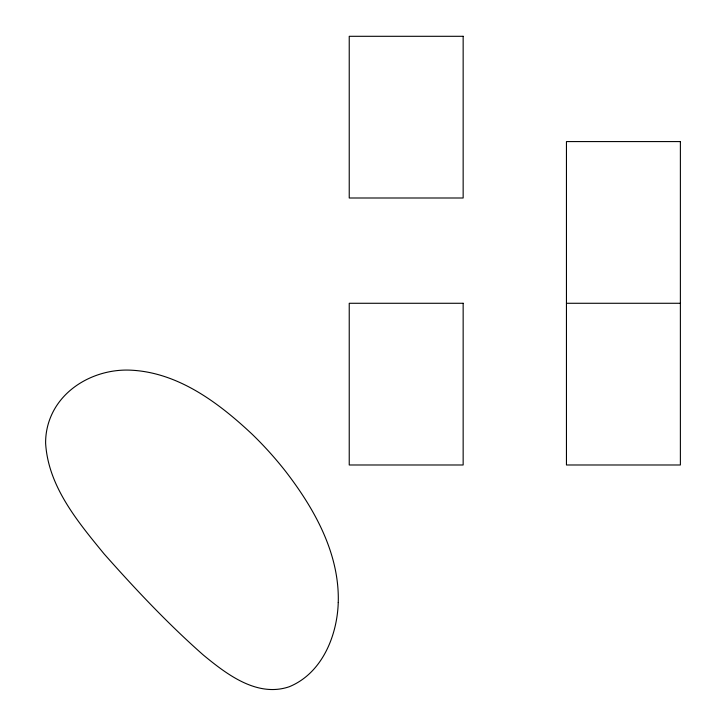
<?xml version="1.0" encoding="UTF-8"?>
<svg xmlns="http://www.w3.org/2000/svg" width="726" height="726" viewBox="0 0 726 726"><rect width="100%" height="100%" fill="white"/><g stroke="black" fill="none" stroke-linecap="round" stroke-linejoin="round"><path stroke-width="1.09" d="M566.452 303.277L680.38 303.277M338.252 602.507C337.191 635.876 322.008 673.311 289.247 686.742C257.176 697.659 226.821 674.372 203.443 655.124C167.96 623.852 135.472 589.285 104.117 553.92C77.836 521.776 48.197 486.556 45.62 443.241A66.856 66.856 0 0 1 50.784 416.751C63.443 386.286 97.112 369.171 129.155 370.106C177.453 371.712 218.49 402.621 252.33 434.393A367.029 367.029 0 0 1 285.781 471.591C314.63 509.071 339.65 553.793 338.252 602.507M463.152 36.3L349.233 36.3L349.233 197.998L463.152 197.998L463.152 36.3M680.38 141.579L566.452 141.579L566.452 464.985L680.38 464.985L680.38 141.579M463.152 303.277L349.233 303.277L349.233 464.985L463.152 464.985L463.152 303.277"/></g></svg>
